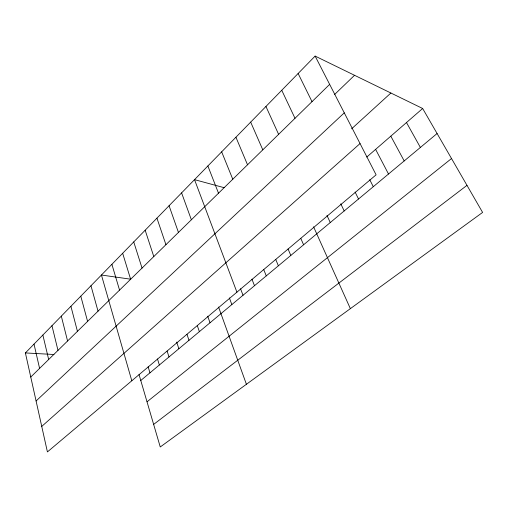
<?xml version="1.0" encoding="UTF-8"?>
<svg xmlns="http://www.w3.org/2000/svg" width="508" height="508" viewBox="0 0 508 508"><rect width="100%" height="100%" fill="white"/><g stroke="black" fill="none" stroke-linecap="round" stroke-linejoin="round"><path stroke-width="0.76" d="M315.125 56.083L376.104 174.835L47.415 451.917L25.4 352.933L315.125 56.083L422.656 108.496L482.6 212.427L160.255 446.97L139.027 374.536M30.759 377.044L329.648 84.372M334.429 94.666L354.533 75.298M36.081 400.977L344.272 112.846M351.612 128.81L390.887 93.015M41.745 426.415L360.051 143.567M366.763 157.061L422.656 108.496M140.773 380.486L437.09 133.521M147.022 401.809L451.523 158.54M153.645 424.409L466.985 185.35M25.4 352.933L53.956 354.501M130.708 279.197L101.435 275.031L131.807 380.771M224.155 187.687L194.526 179.648L236.919 292.17M406.489 122.542L420.383 147.447M390.817 136.163L404.197 160.934M375.615 149.371L388.506 174.015M369.735 179.699L373.285 186.696M298.132 73.489L312.007 101.651M355.098 192.043L358.521 199.003M340.785 203.829L344.189 210.953M281.75 90.278L295.002 118.294M326.987 215.468L330.264 222.555M265.944 106.477L278.613 134.347M313.569 226.784L350.368 308.642M250.679 122.117L262.795 149.835M300.755 238.296L303.594 244.786M288.068 248.99L290.805 255.441M235.928 137.23L247.523 164.789M275.723 259.391L278.371 265.805M221.666 151.841L232.772 179.235M263.633 269.323L266.268 275.888M207.874 165.97L218.51 193.199M251.943 279.178L254.489 285.706M240.551 288.779L243.021 295.269M229.381 297.929L231.845 304.584M181.597 192.894L191.37 219.774M218.573 307.048L246.412 384.283M169.075 205.727L178.448 232.429M207.715 316.205L210.02 322.771M197.32 325.66L199.371 331.648M156.94 218.161L165.932 244.685M187.001 334.353L188.982 340.303M145.167 230.226L153.797 256.565M176.701 342.094L178.86 348.742M133.744 241.922L142.037 268.084M167.132 351.098L168.986 356.972M157.493 358.965L159.353 364.998M122.663 253.282L130.626 279.26M148.152 366.846L149.949 372.834M111.893 264.312L119.545 290.106M90.97 285.756L98.031 311.175M80.797 296.17L87.586 321.405M70.917 306.299L77.438 331.343M61.309 316.141L67.577 341.001M51.962 325.717L57.988 350.387M42.869 335.039L48.666 359.518M34.017 344.106L39.592 368.402"/></g></svg>
